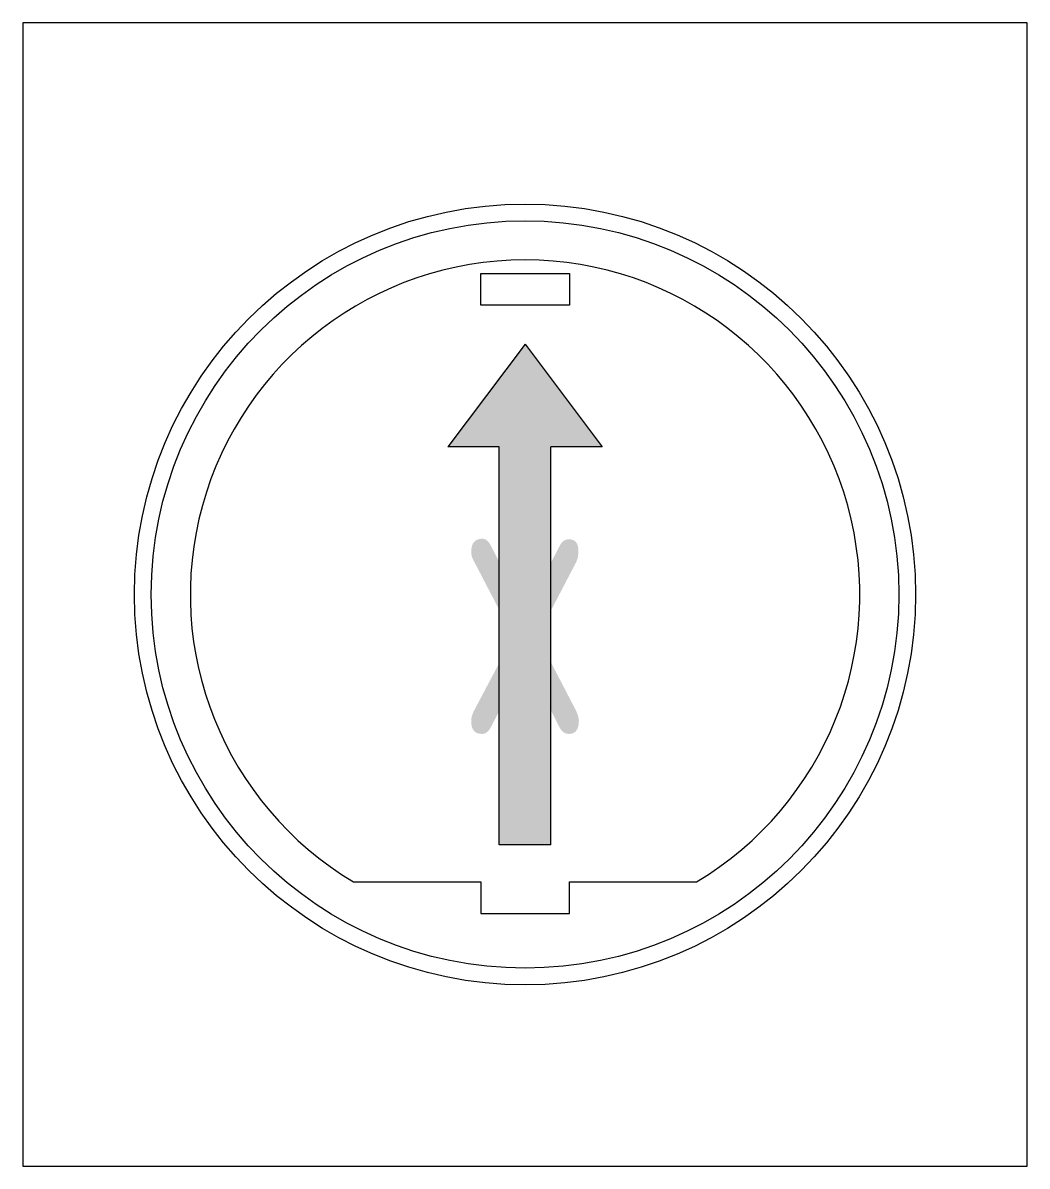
# Model space of a CAD drawing. Header units: metres. Extents: x -162 to 83385, y -62392 to -1971.
# Drawn here: x 15990.8 to 16170.8, y -47876.3 to -47671.3 of the extents above; entities that cross this region are included whole.
import ezdxf
from ezdxf.enums import TextEntityAlignment as Align

# ---------------------------------------------------------------- set-up
doc = ezdxf.new("R2010")
doc.units = ezdxf.units.M
doc.header["$LTSCALE"] = 0.5
for name, color, linetype, lineweight in [('ELIN_Attribut_01_Produkt_ID', 7, 'Continuous', 0), ('ELIN_Attribut_02_Stromkreis', 7, 'Continuous', 0), ('ELIN_Attribut_03_Verteilerbereich', 7, 'Continuous', 0), ('ELIN_Attribut_04_Montagehoehe', 7, 'Continuous', 0), ('ELIN_Attribut_05_Montageart', 7, 'Continuous', 0), ('ELIN_Attribut_06_Tuernummer', 7, 'Continuous', 0), ('ELIN_Attribut_07_Bemerkung', 7, 'Continuous', 0), ('ELIN_Attribut_08_Adresse', 7, 'Continuous', 0), ('ELIN_Attribut_10_AKZ1', 7, 'Continuous', 0), ('ELIN_Attribut_11_AKZ2', 7, 'Continuous', 0), ('ELIN_Attribut_12_Sonstiges1', 7, 'Continuous', 0), ('ELIN_Attribut_13_Sonstiges2', 7, 'Continuous', 0), ('ELIN_Attribut_14_Bauteil', 7, 'Continuous', 0), ('ELIN_Attribut_15_Ebene', 7, 'Continuous', 0), ('ELIN_Attribut_16_Raumnummer', 7, 'Continuous', 0), ('ELIN_Attribut_17_Raumname', 7, 'Continuous', 0), ('ELIN_Attribut_18_Montageabschnitt', 7, 'Continuous', 0), ('ELIN_Attribut_Basispunkt', 2, 'Continuous', 0), ('ELIN_Attribute_GEMOS', 11, 'Continuous', 0), ('ELIN_BOD_BO_Bodendose rund', 5, 'Continuous', 0)]:
    doc.layers.add(name, color=color, linetype=linetype, lineweight=lineweight)
doc.layers.get('0').off()
doc.styles.add('ELIN_Attribute', font='isocp.shx', dxfattribs={"width": 0.8})

# ---------------------------------------------------------------- blocks, each defined once
blk = doc.blocks.new('ELIN_BOD_BODENDOSE_RUND')
blk.add_hatch(color=0).paths.add_polyline_path([(4.61, -44.91), (-4.61, -44.91), (-4.61, 26.49), (-13.82, 26.49), (0, 44.91), (13.82, 26.49), (4.61, 26.49)])
at = {"color": 0}
for p, q in [((0, 44.91), (-13.82, 26.49)), ((0, 44.91), (13.82, 26.49)), ((-4.61, 26.49), (-13.82, 26.49)), ((-4.61, -44.91), (-4.61, 26.49)), ((4.61, -44.91), (4.61, 26.49)), ((13.82, 26.49), (4.61, 26.49)), ((4.61, -44.91), (-4.61, -44.91))]:
    blk.add_line(p, q, dxfattribs=at)
for points in [[(-90, -102.5), (90, -102.5), (90, 102.5), (-90, 102.5)], [(-7.95, 57.55), (7.95, 57.55), (7.95, 51.85), (-7.95, 51.85)]]:
    blk.add_lwpolyline(points, close=True, dxfattribs=at)
blk.add_lwpolyline([(7.95, -57.23), (7.95, -51.53), (30.74, -51.53, 3.627632), (-30.74, -51.53), (-7.95, -51.53), (-7.95, -57.23)], format="xyb", close=True, dxfattribs=at)
for radius in [70, 67]:
    blk.add_circle((0, 0), radius, dxfattribs=at)
at = {"layer": 'ELIN_Attribut_01_Produkt_ID', "style": 'ELIN_Attribute', "width": 0.8, "flags": 8}
blk.add_attdef('01_PRODUKT_ID', (155.02, -14.62, 0), '', height=150, dxfattribs=at)
at = {"layer": 'ELIN_Attribut_02_Stromkreis', "style": 'ELIN_Attribute', "width": 0.8, "flags": 8}
blk.add_attdef('02_STROMKREIS', (382.97, 185.38, 0), '', height=150, dxfattribs=at)
at = {"layer": 'ELIN_Attribut_03_Verteilerbereich', "style": 'ELIN_Attribute', "width": 0.8, "flags": 8}
blk.add_attdef('03_VERTEILERBEREICH', (-247.54, -604.4, 0), '', height=125, dxfattribs=at)
at = {"layer": 'ELIN_Attribut_04_Montagehoehe', "style": 'ELIN_Attribute', "width": 0.8, "flags": 8}
blk.add_attdef('04_MONTAGEHOEHE', text='', height=125, dxfattribs=at).set_placement((-367.02, -14.62, 0), align=Align.RIGHT)
at = {"layer": 'ELIN_Attribut_05_Montageart', "style": 'ELIN_Attribute', "width": 0.8, "flags": 8}
blk.add_attdef('05_MONTAGEART', (382.97, -204.4, 0), '', height=125, dxfattribs=at)
at = {"layer": 'ELIN_Attribut_06_Tuernummer', "style": 'ELIN_Attribute', "width": 0.8, "flags": 8}
blk.add_attdef('06_TUERNUMMER', text='', height=125, dxfattribs=at).set_placement((-367.02, -214.62, 0), align=Align.RIGHT)
at = {"layer": 'ELIN_Attribut_07_Bemerkung', "style": 'ELIN_Attribute', "width": 0.8, "flags": 8}
blk.add_attdef('07_BEMERKUNG', (-247.54, -804.4, 0), '', height=125, dxfattribs=at)
at = {"layer": 'ELIN_Attribut_08_Adresse', "style": 'ELIN_Attribute', "width": 0.8, "flags": 8}
blk.add_attdef('08_ADRESSE', (-247.54, -1004.4, 0), '', height=125, dxfattribs=at)
at = {"layer": 'ELIN_Attribut_10_AKZ1', "style": 'ELIN_Attribute', "width": 0.8, "flags": 8}
blk.add_attdef('10_AKZ1', (-247.54, -1404.4, 0), '', height=125, dxfattribs=at)
at = {"layer": 'ELIN_Attribut_11_AKZ2', "style": 'ELIN_Attribute', "width": 0.8, "flags": 8}
blk.add_attdef('11_AKZ2', (-247.54, -1604.4, 0), '', height=125, dxfattribs=at)
at = {"layer": 'ELIN_Attribut_12_Sonstiges1', "style": 'ELIN_Attribute', "width": 0.8, "flags": 8}
blk.add_attdef('12_SONSTIGES1', (-247.54, -1804.4, 0), '', height=125, dxfattribs=at)
at = {"layer": 'ELIN_Attribut_13_Sonstiges2', "style": 'ELIN_Attribute', "width": 0.8, "flags": 8}
blk.add_attdef('13_SONSTIGES2', (-247.54, -2004.4, 0), '', height=125, dxfattribs=at)
at = {"layer": 'ELIN_Attribut_14_Bauteil', "style": 'ELIN_Attribute', "width": 0.8, "flags": 8}
blk.add_attdef('14_BAUTEIL', (-247.54, -2204.4, 0), '', height=125, dxfattribs=at)
at = {"layer": 'ELIN_Attribut_15_Ebene', "style": 'ELIN_Attribute', "width": 0.8, "flags": 8}
blk.add_attdef('15_EBENE', (-247.54, -2404.4, 0), '', height=125, dxfattribs=at)
at = {"layer": 'ELIN_Attribut_16_Raumnummer', "style": 'ELIN_Attribute', "width": 0.8, "flags": 8}
blk.add_attdef('16_RAUMNUMMER', (-247.54, -2604.4, 0), '', height=125, dxfattribs=at)
at = {"layer": 'ELIN_Attribut_17_Raumname', "style": 'ELIN_Attribute', "width": 0.8, "flags": 8}
blk.add_attdef('17_RAUMNAME', (-247.54, -2804.4, 0), '', height=125, dxfattribs=at)
at = {"layer": 'ELIN_Attribut_18_Montageabschnitt', "style": 'ELIN_Attribute', "width": 0.8, "flags": 8}
blk.add_attdef('18_MONTAGEABSCHNITT', (-247.54, -3004.4, 0), '', height=125, dxfattribs=at)
at = {"layer": 'ELIN_Attribut_Basispunkt', "style": 'ELIN_Attribute', "width": 0.8, "flags": 8}
blk.add_attdef('Basispunkt', text='', height=50, dxfattribs=at).set_placement((0, 0), align=Align.MIDDLE)
at = {"layer": 'ELIN_Attribute_GEMOS', "style": 'ELIN_Attribute', "width": 0.6}
for tag, p in [('G01_PRO02ID', (1620.46, 183.63)), ('G02_BEZEICHNUNG', (1620.46, -14.62, 0)), ('G03_DESCRIPTION', (1620.46, -204.4, 0)), ('G04_GEMOS-SYMBOL', (1623.81, -404.4, 0)), ('G05_GEMOS-TYP', (1623.81, -604.4, 0)), ('G06_ORTSKENNUNG', (1620.46, -804.4, 0)), ('G08_FREI1', (1620.46, -1004.4, 0)), ('G08_FREI2', (1620.46, -1204.4, 0))]:
    blk.add_attdef(tag, p, '', height=125, dxfattribs=at)

msp = doc.modelspace()

# ---------------------------------------------------------------- block references
at = {"layer": 'ELIN_BOD_BO_Bodendose rund', "lineweight": 0}
ref = msp.add_blockref('ELIN_BOD_BODENDOSE_RUND', (16080.85, -47773.81), dxfattribs=at)
ref.add_attrib('Basispunkt', 'x', dxfattribs={"layer": 'ELIN_Attribut_Basispunkt', "height": 50, "style": 'ELIN_Attribute', "width": 0.8}).set_placement((16080.85, -47773.81), align=Align.MIDDLE)

doc.saveas('drawing.dxf')
